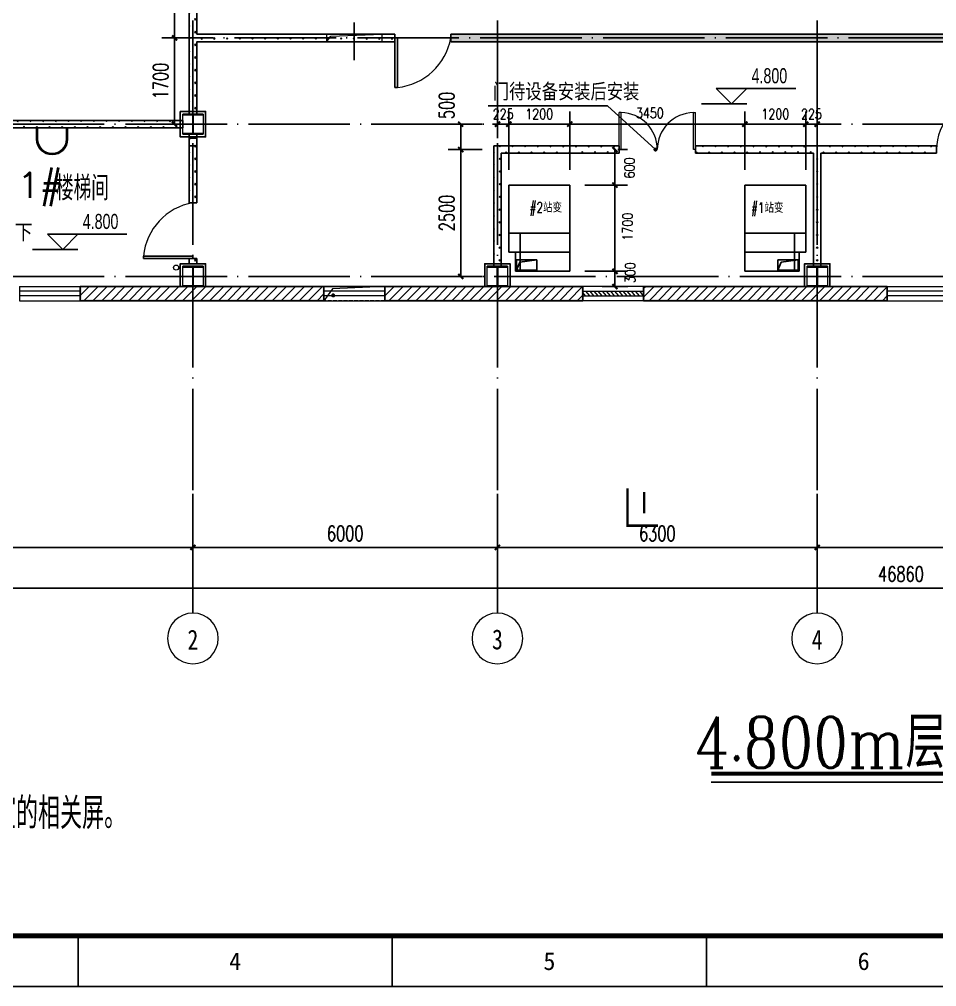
# Model space of a CAD drawing. Extents: x 3213259 to 3716512, y 332899 to 392399.
# Drawn here: x 3595999 to 3614073, y 350349 to 369414 of the extents above; entities that cross this region are included whole.
import ezdxf
from ezdxf.enums import TextEntityAlignment as Align

# ---------------------------------------------------------------- set-up
doc = ezdxf.new("R2010")
doc.units = 0
doc.header["$LTSCALE"] = 1000
doc.header["$MEASUREMENT"] = 0
for name, pattern in [('DASH', [0.35, 0.25, -0.1]), ('DASHED2', [9.525, 6.35, -3.175]), ('DOTE', [2.42, 2, -0.2, 0.02, -0.2])]:
    doc.linetypes.add(name, pattern=pattern)
for name, color, linetype in [('A-管线沟坑', 171, 'Continuous'), ('AXIS', 3, 'Continuous'), ('COLUMN', 2, 'Continuous'), ('DIM_ELEV', 3, 'Continuous'), ('DIM_LEAD', 3, 'Continuous'), ('DIM_SYMB', 3, 'Continuous'), ('DOTE', 1, 'DOTE'), ('JQFrame_DefaultLayer', 7, 'Continuous'), ('LAYER3', 3, 'DASHED2'), ('M_Dim', 3, 'Continuous'), ('PUB_HATCH', 8, 'Continuous'), ('PUB_TEXT', 7, 'Continuous'), ('PUB_WALL', 9, 'Continuous'), ('WALL', 7, 'Continuous'), ('WALL-MOVE', 6, 'Continuous'), ('暖通', 151, 'Continuous'), ('电气提资', 6, 'Continuous'), ('立面填充', 8, 'Continuous'), ('防火外包', 12, 'Continuous')]:
    doc.layers.add(name, color=color, linetype=linetype)
for name, color, linetype, lineweight in [('JZX_PUB_TEXT', 7, 'Continuous', 0), ('JZX_ViewLine', 30, 'Continuous', 0), ('NFX_WALL_HOLE', 36, 'Continuous', 0), ('S-GRID-IDEN', 7, 'Continuous', 18), ('window', 141, 'Continuous', 5), ('通风', 4, 'Continuous', 9), ('雨水管、溢水管', 4, 'Continuous', 9)]:
    doc.layers.add(name, color=color, linetype=linetype, lineweight=lineweight)
doc.styles.add('_TCH_DIM', font='sepd_tss.shx', dxfattribs={"bigfont": 'sepd_hzt.shx'})
doc.styles.add('_TCH_DIM_T3', font='SIMPLEX.shx', dxfattribs={"width": 0.705882, "bigfont": 'GBCBIG'})
doc.styles.add('HZ', font='complex8.shx', dxfattribs={"width": 0.8, "bigfont": 'hztxt.shx'})
doc.styles.add('JQFrame_markText', font='txt')
doc.styles.add('sepd_yb2', font='sepd_gbe.shx', dxfattribs={"width": 0.8, "bigfont": 'sepd_gbc.shx'})
doc.styles.get("Standard").update_dxf_attribs({"font": 'SIMPLEX.shx', "bigfont": 'gbcbig.shx'})
doc.dimstyles.new('_TCH_ARCH&&100', dxfattribs={"dimtxt": 297.5, "dimasz": 100, "dimexe": 250, "dimexo": 300, "dimgap": 126.25, "dimtad": 1, "dimdec": 0, "dimzin": 0, "dimdsep": 46, "dimtxsty": '_TCH_DIM_T3', "dimblk": 'ARCHTICK', "dimcen": 0.09, "dimclrt": 7, "dimazin": 2, "dimtfac": 1, "dimtdec": 0, "dimtix": 1, "dimtmove": 2, "dimatfit": 3, "dimfxl": 1, "dimtolj": 1, "dimtzin": 0, "dimarcsym": 0})
pattern_1 = [(45, (-401090.54, -371546.44), (-88.388383, 88.388383), [])]
pattern_2 = [(45, (-401048.06, -371600.37), (-125.000003, 125.000003), [40, -136.7767]), (135, (-400769.78, -371600.37), (-125.000003, -125.000003), [40, -136.7767])]

# ---------------------------------------------------------------- blocks, each defined once
blk = doc.blocks.new('_ArchTick')
at = {"color": 0, "linetype": 'ByBlock', "const_width": 0.4}
blk.add_lwpolyline([(-0.5, -0.5), (0.5, 0.5)], dxfattribs=at)
blk = doc.blocks.new('*D382')
at = {"layer": 'AXIS', "color": 0, "lineweight": -2}
for p, q in [((3607143, 364448), (3607984, 364448)), ((3607734, 364448), (3607734, 364148)), ((3607986, 364148), (3607484, 364148))]:
    blk.add_line(p, q, dxfattribs=at)
at = {"layer": 'Defpoints', "color": 0}
for p in [(3606843, 364448), (3607734, 364148), (3608286, 364148)]:
    blk.add_point(p, dxfattribs=at)
at = {"layer": 'AXIS', "color": 0, "lineweight": -2, "xscale": 100, "yscale": 100, "zscale": 100}
for p, rotation in [((3607734, 364448), 90), ((3607734, 364148), 270)]:
    blk.add_blockref('_ArchTick', p, dxfattribs=dict(at, rotation=rotation))
at = {"layer": 'AXIS', "color": 7, "insert": (3608035, 364419), "char_height": 200, "attachment_point": 5, "rotation": 90, "style": 'HZ'}
blk.add_mtext('\\A1;300', dxfattribs=at)
blk = doc.blocks.new('*D381')
at = {"layer": 'AXIS', "color": 0, "lineweight": -2}
for p, q in [((3607734, 366148), (3607734, 366848)), ((3607789, 366848), (3607984, 366848)), ((3607143, 366148), (3607984, 366148))]:
    blk.add_line(p, q, dxfattribs=at)
at = {"layer": 'Defpoints', "color": 0}
for p in [(3607489, 366848), (3607734, 366848), (3606843, 366148)]:
    blk.add_point(p, dxfattribs=at)
at = {"layer": 'AXIS', "color": 0, "lineweight": -2, "xscale": 100, "yscale": 100, "zscale": 100}
for p, rotation in [((3607734, 366848), 90), ((3607734, 366148), 270)]:
    blk.add_blockref('_ArchTick', p, dxfattribs=dict(at, rotation=rotation))
at = {"layer": 'AXIS', "color": 7, "insert": (3608020, 366485), "char_height": 200, "attachment_point": 5, "rotation": 90, "style": 'HZ'}
blk.add_mtext('\\A1;600', dxfattribs=at)
blk = doc.blocks.new('*D380')
at = {"layer": 'AXIS', "color": 0, "lineweight": -2}
for p, q in [((3607143, 366148), (3607984, 366148)), ((3607734, 366148), (3607734, 364448)), ((3607143, 364448), (3607984, 364448))]:
    blk.add_line(p, q, dxfattribs=at)
at = {"layer": 'Defpoints', "color": 0}
for p in [(3606843, 366148), (3606843, 364448), (3607734, 364448)]:
    blk.add_point(p, dxfattribs=at)
at = {"layer": 'AXIS', "color": 0, "lineweight": -2, "xscale": 100, "yscale": 100, "zscale": 100}
for p, rotation in [((3607734, 366148), 90), ((3607734, 364448), 270)]:
    blk.add_blockref('_ArchTick', p, dxfattribs=dict(at, rotation=rotation))
at = {"layer": 'AXIS', "color": 7, "insert": (3607982, 365329), "char_height": 200, "attachment_point": 5, "rotation": 90, "style": 'HZ'}
blk.add_mtext('\\A1;1700', dxfattribs=at)
blk = doc.blocks.new('*D379')
at = {"layer": 'AXIS', "color": 0, "lineweight": -2}
for p, q in [((3606844, 366448), (3606844, 367600)), ((3610294, 366448), (3610294, 367600)), ((3606844, 367350), (3610294, 367350))]:
    blk.add_line(p, q, dxfattribs=at)
at = {"layer": 'Defpoints', "color": 0}
for p in [(3610294, 367350), (3606844, 366148), (3610294, 366148)]:
    blk.add_point(p, dxfattribs=at)
at = {"layer": 'AXIS', "color": 0, "lineweight": -2, "xscale": 100, "yscale": 100, "zscale": 100, "rotation": 180}
blk.add_blockref('_ArchTick', (3606844, 367350), dxfattribs=at)
at = {"layer": 'AXIS', "color": 0, "lineweight": -2, "xscale": 100, "yscale": 100, "zscale": 100}
blk.add_blockref('_ArchTick', (3610294, 367350), dxfattribs=at)
at = {"layer": 'AXIS', "color": 7, "insert": (3608421, 367568), "char_height": 200, "attachment_point": 5, "style": 'HZ'}
blk.add_mtext('\\A1;3450', dxfattribs=at)
blk = doc.blocks.new('*D378')
at = {"layer": 'AXIS', "color": 0, "lineweight": -2}
for p, q in [((3605642, 367013), (3605642, 367598)), ((3606842, 367002), (3606842, 367598)), ((3605642, 367348), (3606842, 367348))]:
    blk.add_line(p, q, dxfattribs=at)
at = {"layer": 'Defpoints', "color": 0}
for p in [(3606842, 367348), (3605642, 366713), (3606842, 366702)]:
    blk.add_point(p, dxfattribs=at)
at = {"layer": 'AXIS', "color": 0, "lineweight": -2, "xscale": 100, "yscale": 100, "zscale": 100, "rotation": 180}
blk.add_blockref('_ArchTick', (3605642, 367348), dxfattribs=at)
at = {"layer": 'AXIS', "color": 0, "lineweight": -2, "xscale": 100, "yscale": 100, "zscale": 100}
blk.add_blockref('_ArchTick', (3606842, 367348), dxfattribs=at)
at = {"layer": 'AXIS', "color": 7, "insert": (3606242, 367548), "char_height": 200, "attachment_point": 5, "style": 'HZ'}
blk.add_mtext('\\A1;1200', dxfattribs=at)
blk = doc.blocks.new('*D377')
at = {"layer": 'AXIS', "color": 0, "lineweight": -2}
for p, q in [((3605419, 367074), (3605419, 367598)), ((3605644, 366448), (3605644, 367598)), ((3605419, 367348), (3605319, 367348)), ((3605644, 367348), (3605419, 367348)), ((3605644, 367348), (3605744, 367348))]:
    blk.add_line(p, q, dxfattribs=at)
at = {"layer": 'Defpoints', "color": 0}
for p in [(3605419, 367348), (3605419, 366774), (3605644, 366148)]:
    blk.add_point(p, dxfattribs=at)
at = {"layer": 'AXIS', "color": 0, "lineweight": -2, "xscale": 100, "yscale": 100, "zscale": 100}
blk.add_blockref('_ArchTick', (3605419, 367348), dxfattribs=at)
at = {"layer": 'AXIS', "color": 0, "lineweight": -2, "xscale": 100, "yscale": 100, "zscale": 100, "rotation": 180}
blk.add_blockref('_ArchTick', (3605644, 367348), dxfattribs=at)
at = {"layer": 'AXIS', "color": 7, "insert": (3605531, 367548), "char_height": 200, "attachment_point": 5, "style": 'HZ'}
blk.add_mtext('\\A1;225', dxfattribs=at)
blk = doc.blocks.new('A$C2A1B1863')
at = {"layer": 'LAYER3', "linetype": 'Continuous'}
for p, q in [((1200, 1700), (0, 1700)), ((0, 0), (0, 1700)), ((1200, 375), (1200, 1700)), ((1200, 749), (0, 749)), ((977, 749), (977, 375)), ((1200, 375), (0, 375)), ((977, 375), (977, 0)), ((1068, 375), (1068, 0)), ((1068, 30), (1068, 345)), ((977, 0), (0, 0)), ((977, 0), (1068, 0))]:
    blk.add_line(p, q, dxfattribs=at)
blk = doc.blocks.new('*D376')
at = {"layer": 'AXIS', "color": 0, "lineweight": -2}
for p, q in [((3610294, 367013), (3610294, 367598)), ((3611494, 367013), (3611494, 367598)), ((3611494, 367348), (3610294, 367348))]:
    blk.add_line(p, q, dxfattribs=at)
at = {"layer": 'Defpoints', "color": 0}
for p in [(3610294, 367348), (3610294, 366713), (3611494, 366713)]:
    blk.add_point(p, dxfattribs=at)
at = {"layer": 'AXIS', "color": 0, "lineweight": -2, "xscale": 100, "yscale": 100, "zscale": 100, "rotation": 180}
blk.add_blockref('_ArchTick', (3610294, 367348), dxfattribs=at)
at = {"layer": 'AXIS', "color": 0, "lineweight": -2, "xscale": 100, "yscale": 100, "zscale": 100}
blk.add_blockref('_ArchTick', (3611494, 367348), dxfattribs=at)
at = {"layer": 'AXIS', "color": 7, "insert": (3610894, 367548), "char_height": 200, "attachment_point": 5, "style": 'HZ'}
blk.add_mtext('\\A1;1200', dxfattribs=at)
blk = doc.blocks.new('*D375')
at = {"layer": 'AXIS', "color": 0, "lineweight": -2}
for p, q in [((3611494, 366448), (3611494, 367598)), ((3611719, 366448), (3611719, 367598)), ((3611494, 367348), (3611394, 367348)), ((3611494, 367348), (3611719, 367348)), ((3611719, 367348), (3611819, 367348))]:
    blk.add_line(p, q, dxfattribs=at)
at = {"layer": 'Defpoints', "color": 0}
for p in [(3611719, 367348), (3611494, 366148), (3611719, 366148)]:
    blk.add_point(p, dxfattribs=at)
at = {"layer": 'AXIS', "color": 0, "lineweight": -2, "xscale": 100, "yscale": 100, "zscale": 100}
blk.add_blockref('_ArchTick', (3611494, 367348), dxfattribs=at)
at = {"layer": 'AXIS', "color": 0, "lineweight": -2, "xscale": 100, "yscale": 100, "zscale": 100, "rotation": 180}
blk.add_blockref('_ArchTick', (3611719, 367348), dxfattribs=at)
at = {"layer": 'AXIS', "color": 7, "insert": (3611606, 367548), "char_height": 200, "attachment_point": 5, "style": 'HZ'}
blk.add_mtext('\\A1;225', dxfattribs=at)
blk = doc.blocks.new('轴网 - M_轴线标头 - 圆-208176--3_200m层平面图')
at = {"layer": 'S-GRID-IDEN'}
blk.add_circle((0, 0), 5, dxfattribs=at)
blk = doc.blocks.new('400X400初设工字钢柱')
at = {"layer": 'COLUMN'}
for p, q in [((1414526, 738369), (1414126, 738369)), ((1414126, 738369), (1414126, 738353)), ((1414126, 738353), (1414321, 738353)), ((1414321, 738353), (1414321, 737985)), ((1414331, 737985), (1414331, 738353)), ((1414331, 738353), (1414526, 738353)), ((1414526, 738353), (1414526, 738369)), ((1414321, 737985), (1414126, 737985)), ((1414126, 737985), (1414126, 737969)), ((1414126, 737969), (1414526, 737969)), ((1414526, 737985), (1414331, 737985)), ((1414526, 737969), (1414526, 737985))]:
    blk.add_line(p, q, dxfattribs=at)
at = {"layer": 'JZX_ViewLine'}
blk.add_lwpolyline([(1414126, 738369), (1414526, 738369), (1414526, 737969), (1414126, 737969)], close=True, dxfattribs=at)
blk = doc.blocks.new('*D112')
at = {"layer": 'AXIS', "color": 0, "lineweight": -2}
for p, q in [((1961965, 298399), (1961291, 298399)), ((1961541, 297899), (1961541, 298399)), ((1961965, 297899), (1961291, 297899))]:
    blk.add_line(p, q, dxfattribs=at)
at = {"layer": 'Defpoints', "color": 0}
for p in [(1961541, 298399), (1962265, 298399), (1962265, 297899)]:
    blk.add_point(p, dxfattribs=at)
at = {"layer": 'AXIS', "color": 0, "lineweight": -2, "xscale": 100, "yscale": 100, "zscale": 100}
for p, rotation in [((1961541, 298399), 90), ((1961541, 297899), 270)]:
    blk.add_blockref('_ArchTick', p, dxfattribs=dict(at, rotation=rotation))
at = {"layer": 'AXIS', "color": 7, "insert": (1961266, 298769), "char_height": 297.5, "attachment_point": 5, "rotation": 90, "style": '_TCH_DIM_T3'}
blk.add_mtext('\\A1;500', dxfattribs=at)
blk = doc.blocks.new('*D113')
at = {"layer": 'AXIS', "color": 0, "lineweight": -2}
for p, q in [((1961965, 297899), (1961291, 297899)), ((1961541, 295399), (1961541, 297899)), ((1961965, 295399), (1961291, 295399))]:
    blk.add_line(p, q, dxfattribs=at)
at = {"layer": 'Defpoints', "color": 0}
for p in [(1961541, 297899), (1962265, 297899), (1962265, 295399)]:
    blk.add_point(p, dxfattribs=at)
at = {"layer": 'AXIS', "color": 0, "lineweight": -2, "xscale": 100, "yscale": 100, "zscale": 100}
for p, rotation in [((1961541, 297899), 90), ((1961541, 295399), 270)]:
    blk.add_blockref('_ArchTick', p, dxfattribs=dict(at, rotation=rotation))
at = {"layer": 'AXIS', "color": 7, "insert": (1961266, 296649), "char_height": 297.5, "attachment_point": 5, "rotation": 90, "style": '_TCH_DIM_T3'}
blk.add_mtext('\\A1;2500', dxfattribs=at)
blk = doc.blocks.new('*D118')
at = {"layer": 'AXIS', "color": 0, "lineweight": -2}
for p, q in [((1956374, 300099), (1955652, 300099)), ((1955902, 298399), (1955902, 300099)), ((1956374, 298399), (1955652, 298399))]:
    blk.add_line(p, q, dxfattribs=at)
at = {"layer": 'Defpoints', "color": 0}
for p in [(1955902, 300099), (1956674, 300099), (1956674, 298399)]:
    blk.add_point(p, dxfattribs=at)
at = {"layer": 'AXIS', "color": 0, "lineweight": -2, "xscale": 100, "yscale": 100, "zscale": 100}
for p, rotation in [((1955902, 300099), 90), ((1955902, 298399), 270)]:
    blk.add_blockref('_ArchTick', p, dxfattribs=dict(at, rotation=rotation))
at = {"layer": 'AXIS', "color": 7, "insert": (1955627, 299249), "char_height": 297.5, "attachment_point": 5, "rotation": 90, "style": '_TCH_DIM_T3'}
blk.add_mtext('\\A1;1700', dxfattribs=at)
blk = doc.blocks.new('*D119')
at = {"layer": 'AXIS', "color": 0, "lineweight": -2}
for p, q in [((1956374, 307399), (1955652, 307399)), ((1955902, 300099), (1955902, 307399)), ((1956374, 300099), (1955652, 300099))]:
    blk.add_line(p, q, dxfattribs=at)
at = {"layer": 'Defpoints', "color": 0}
for p in [(1955902, 307399), (1956674, 307399), (1956674, 300099)]:
    blk.add_point(p, dxfattribs=at)
at = {"layer": 'AXIS', "color": 0, "lineweight": -2, "xscale": 100, "yscale": 100, "zscale": 100}
for p, rotation in [((1955902, 307399), 90), ((1955902, 300099), 270)]:
    blk.add_blockref('_ArchTick', p, dxfattribs=dict(at, rotation=rotation))
at = {"layer": 'AXIS', "color": 7, "insert": (1955627, 303749), "char_height": 297.5, "attachment_point": 5, "rotation": 90, "style": '_TCH_DIM_T3'}
blk.add_mtext('\\A1;7300', dxfattribs=at)
blk = doc.blocks.new('*D120')
at = {"layer": 'AXIS', "color": 0, "lineweight": -2}
for p, q in [((1946785, 289943), (1946785, 289007)), ((1993645, 289943), (1993645, 289007)), ((1946785, 289257), (1993645, 289257))]:
    blk.add_line(p, q, dxfattribs=at)
at = {"layer": 'Defpoints', "color": 0}
for p in [(1946785, 290243), (1993645, 290243), (1993645, 289257)]:
    blk.add_point(p, dxfattribs=at)
at = {"layer": 'AXIS', "color": 0, "lineweight": -2, "xscale": 100, "yscale": 100, "zscale": 100, "rotation": 180}
blk.add_blockref('_ArchTick', (1946785, 289257), dxfattribs=at)
at = {"layer": 'AXIS', "color": 0, "lineweight": -2, "xscale": 100, "yscale": 100, "zscale": 100}
blk.add_blockref('_ArchTick', (1993645, 289257), dxfattribs=at)
at = {"layer": 'AXIS', "color": 7, "insert": (1970215, 289532), "char_height": 297.5, "attachment_point": 5, "style": '_TCH_DIM_T3'}
blk.add_mtext('\\A1;46860', dxfattribs=at)
blk = doc.blocks.new('*D122')
at = {"layer": 'AXIS', "color": 0, "lineweight": -2}
for p, q in [((1947265, 291113), (1947265, 289807)), ((1956265, 291113), (1956265, 289807)), ((1947265, 290057), (1956265, 290057))]:
    blk.add_line(p, q, dxfattribs=at)
at = {"layer": 'Defpoints', "color": 0}
for p in [(1947265, 291413), (1956265, 291413), (1956265, 290057)]:
    blk.add_point(p, dxfattribs=at)
at = {"layer": 'AXIS', "color": 0, "lineweight": -2, "xscale": 100, "yscale": 100, "zscale": 100, "rotation": 180}
blk.add_blockref('_ArchTick', (1947265, 290057), dxfattribs=at)
at = {"layer": 'AXIS', "color": 0, "lineweight": -2, "xscale": 100, "yscale": 100, "zscale": 100}
blk.add_blockref('_ArchTick', (1956265, 290057), dxfattribs=at)
at = {"layer": 'AXIS', "color": 7, "insert": (1951765, 290332), "char_height": 297.5, "attachment_point": 5, "style": '_TCH_DIM_T3'}
blk.add_mtext('\\A1;9000', dxfattribs=at)
blk = doc.blocks.new('*D123')
at = {"layer": 'AXIS', "color": 0, "lineweight": -2}
for p, q in [((1956265, 291113), (1956265, 289807)), ((1962265, 291113), (1962265, 289807)), ((1956265, 290057), (1962265, 290057))]:
    blk.add_line(p, q, dxfattribs=at)
at = {"layer": 'Defpoints', "color": 0}
for p in [(1956265, 291413), (1962265, 291413), (1962265, 290057)]:
    blk.add_point(p, dxfattribs=at)
at = {"layer": 'AXIS', "color": 0, "lineweight": -2, "xscale": 100, "yscale": 100, "zscale": 100, "rotation": 180}
blk.add_blockref('_ArchTick', (1956265, 290057), dxfattribs=at)
at = {"layer": 'AXIS', "color": 0, "lineweight": -2, "xscale": 100, "yscale": 100, "zscale": 100}
blk.add_blockref('_ArchTick', (1962265, 290057), dxfattribs=at)
at = {"layer": 'AXIS', "color": 7, "insert": (1959265, 290332), "char_height": 297.5, "attachment_point": 5, "style": '_TCH_DIM_T3'}
blk.add_mtext('\\A1;6000', dxfattribs=at)
blk = doc.blocks.new('*D124')
at = {"layer": 'AXIS', "color": 0, "lineweight": -2}
for p, q in [((1962265, 291113), (1962265, 289807)), ((1968565, 291113), (1968565, 289807)), ((1962265, 290057), (1968565, 290057))]:
    blk.add_line(p, q, dxfattribs=at)
at = {"layer": 'Defpoints', "color": 0}
for p in [(1962265, 291413), (1968565, 291413), (1968565, 290057)]:
    blk.add_point(p, dxfattribs=at)
at = {"layer": 'AXIS', "color": 0, "lineweight": -2, "xscale": 100, "yscale": 100, "zscale": 100, "rotation": 180}
blk.add_blockref('_ArchTick', (1962265, 290057), dxfattribs=at)
at = {"layer": 'AXIS', "color": 0, "lineweight": -2, "xscale": 100, "yscale": 100, "zscale": 100}
blk.add_blockref('_ArchTick', (1968565, 290057), dxfattribs=at)
at = {"layer": 'AXIS', "color": 7, "insert": (1965415, 290332), "char_height": 297.5, "attachment_point": 5, "style": '_TCH_DIM_T3'}
blk.add_mtext('\\A1;6300', dxfattribs=at)
blk = doc.blocks.new('*D125')
at = {"layer": 'AXIS', "color": 0, "lineweight": -2}
for p, q in [((1968565, 291113), (1968565, 289807)), ((1974565, 291113), (1974565, 289807)), ((1968565, 290057), (1974565, 290057))]:
    blk.add_line(p, q, dxfattribs=at)
at = {"layer": 'Defpoints', "color": 0}
for p in [(1968565, 291413), (1974565, 291413), (1974565, 290057)]:
    blk.add_point(p, dxfattribs=at)
at = {"layer": 'AXIS', "color": 0, "lineweight": -2, "xscale": 100, "yscale": 100, "zscale": 100, "rotation": 180}
blk.add_blockref('_ArchTick', (1968565, 290057), dxfattribs=at)
at = {"layer": 'AXIS', "color": 0, "lineweight": -2, "xscale": 100, "yscale": 100, "zscale": 100}
blk.add_blockref('_ArchTick', (1974565, 290057), dxfattribs=at)
at = {"layer": 'AXIS', "color": 7, "insert": (1971565, 290332), "char_height": 297.5, "attachment_point": 5, "style": '_TCH_DIM_T3'}
blk.add_mtext('\\A1;6000', dxfattribs=at)
blk = doc.blocks.new('$TCHSYS$WIN2D')
for p, q in [((-0.5, 0.5), (0.5, 0.5)), ((-0.5, 0.5), (-0.5, -0.5)), ((0.5, 0.5), (0.5, -0.5)), ((0.5, 0.167), (-0.5, 0.167)), ((0.5, -0.167), (-0.5, -0.167)), ((-0.5, -0.5), (0.5, -0.5))]:
    blk.add_line(p, q)
blk = doc.blocks.new('$WINLIB2D$00000039')
at = {"color": 0}
for points in [[(-0.5, 0.5), (-0.5, -0.5)], [(0.5, 0.5), (-0.5, 0.5)], [(0.5, -0.5), (0.5, 0.5)], [(-0.5, 0.167), (0.5, 0.167)], [(-0.384, -0.167), (-0.448, 0.167)], [(-0.316, -0.167), (-0.38, 0.167)], [(-0.248, -0.167), (-0.312, 0.167)], [(-0.18, -0.167), (-0.244, 0.167)], [(-0.112, -0.167), (-0.176, 0.167)], [(-0.044, -0.167), (-0.108, 0.167)], [(0.024, -0.167), (-0.04, 0.167)], [(0.092, -0.167), (0.028, 0.167)], [(0.16, -0.167), (0.096, 0.167)], [(0.228, -0.167), (0.164, 0.167)], [(0.296, -0.167), (0.232, 0.167)], [(0.364, -0.167), (0.3, 0.167)], [(0.432, -0.167), (0.368, 0.167)], [(0.5, -0.167), (0.436, 0.167)], [(-0.452, -0.167), (-0.5, 0.084)], [(-0.5, -0.167), (0.5, -0.167)], [(0.5, -0.5), (-0.5, -0.5)]]:
    blk.add_lwpolyline(points, dxfattribs=at)
blk = doc.blocks.new('$DorLib2D$00000002')
for p, q in [((-0.5, 0), (-0.5, 0.4875)), ((-0.475, 0.4875), (-0.5, 0.4875)), ((-0.475, 0), (-0.475, 0.4875)), ((0.475, 0), (0.475, 0.4875)), ((0.475, 0.4875), (0.5, 0.4875)), ((0.5, 0), (0.5, 0.4875)), ((-0.5, 0), (-0.475, 0)), ((0.5, 0), (0.475, 0))]:
    blk.add_line(p, q)
at = {"lineweight": 13}
for centre, start, end in [((-0.4875, 0), 0, 88.53072), ((0.4875, 0), 91.46928, 180)]:
    blk.add_arc(centre, 0.4875, start, end, dxfattribs=at)
blk = doc.blocks.new('$DorLib2D$00000001')
for p, q in [((0.45, 0.975), (0.5, 0.975)), ((0.45, 0), (0.45, 0.975)), ((0.5, 0), (0.5, 0.975)), ((0.5, 0), (0.45, 0))]:
    blk.add_line(p, q)
at = {"lineweight": 13}
blk.add_arc((0.475, 0), 0.975, 91.4693, 180, dxfattribs=at)
blk = doc.blocks.new('JQStandardFrame-{4B258A19CBAA4C0C9C101374070B2523}')
at = {"layer": 'JQFrame_DefaultLayer', "color": 3}
blk.add_lwpolyline([(0, 0), (743, 0), (743, 420), (0, 420)], close=True, dxfattribs=at)
at = {"layer": 'JQFrame_DefaultLayer', "color": 3, "const_width": 1}
blk.add_lwpolyline([(25, 10), (733, 10), (733, 410), (25, 410)], close=True, dxfattribs=at)
at = {"layer": 'JQFrame_DefaultLayer', "color": 3}
for points in [[(185.75, 0), (185.75, 10)], [(247.67, 0), (247.67, 10)], [(309.58, 0), (309.58, 10)]]:
    blk.add_lwpolyline(points, dxfattribs=at)
at = {"layer": 'JQFrame_DefaultLayer', "color": 3, "char_height": 3.5, "attachment_point": 5, "style": 'JQFrame_markText'}
for s, insert in [('4', (216.71, 5)), ('5', (278.62, 5)), ('6', (340.54, 5))]:
    blk.add_mtext(s, dxfattribs=dict(at, insert=insert))
blk = doc.blocks.new('D3')
at = {"layer": 'PUB_HATCH'}
h = blk.add_hatch(dxfattribs=at)
h.set_pattern_fill('石膏板', color=256, scale=50, style=0)
h.set_pattern_definition(pattern_2)
h.paths.add_polyline_path([(1956289.4, 300099.4), (1956326.3, 300160.9), (1956338.8, 300173.4), (1956338.8, 307199.4), (1956190.8, 307199.4), (1956190.8, 300099.4)])
h = blk.add_hatch(dxfattribs=at)
h.set_pattern_fill('石膏板', color=256, scale=50, style=0)
h.set_pattern_definition(pattern_2)
h.paths.add_polyline_path([(1956190.8, 298599.4), (1956338.8, 298599.4), (1956338.8, 300025.4), (1956326.3, 300037.9), (1956289.4, 300099.4), (1956190.8, 300099.4)])
h = blk.add_hatch(dxfattribs=at)
h.set_pattern_fill('石膏板', color=256, scale=50, style=0)
h.set_pattern_definition(pattern_2)
h.paths.add_polyline_path([(1956326.3, 300037.9), (1956338.8, 300025.4), (1960244.8, 300025.4), (1960244.8, 300173.4), (1956338.8, 300173.4), (1956326.3, 300160.9), (1956289.4, 300099.4)])
h = blk.add_hatch(dxfattribs=at)
h.set_pattern_fill('石膏板', color=256, scale=50, style=0)
h.set_pattern_definition(pattern_2)
h.paths.add_polyline_path([(1983544.8, 300173.4), (1961344.8, 300173.4), (1961344.8, 300025.4), (1983544.8, 300025.4)])
h = blk.add_hatch(dxfattribs=at)
h.set_pattern_fill('石膏板', color=256, scale=50, style=0)
h.set_pattern_definition(pattern_2)
h.paths.add_polyline_path([(1947464.8, 298473.4), (1947464.8, 298325.4), (1956064.8, 298325.4), (1956064.8, 298473.4)])
h = blk.add_hatch(dxfattribs=at)
h.set_pattern_fill('石膏板', color=256, scale=50, style=0)
h.set_pattern_definition(pattern_2)
h.paths.add_polyline_path([(1956190.8, 298199.4), (1956190.8, 296849.4), (1956338.8, 296849.4), (1956338.8, 298199.4)])
h = blk.add_hatch(dxfattribs=at)
h.set_pattern_fill('石膏板', color=256, scale=50, style=0)
h.set_pattern_definition(pattern_2)
h.paths.add_polyline_path([(1962190.8, 295599.4), (1962338.8, 295599.4), (1962338.8, 297825.4), (1962190.8, 297973.4)])
h = blk.add_hatch(dxfattribs=at)
h.set_pattern_fill('石膏板', color=256, scale=50, style=0)
h.set_pattern_definition(pattern_2)
h.paths.add_polyline_path([(1962190.8, 297973.4), (1962338.8, 297825.4), (1964664.8, 297825.4), (1964664.8, 297973.4)])
h = blk.add_hatch(dxfattribs=at)
h.set_pattern_fill('石膏板', color=256, scale=50, style=0)
h.set_pattern_definition(pattern_2)
h.paths.add_polyline_path([(1968564.8, 297874.7), (1968564.8, 297973.4), (1966164.8, 297973.4), (1966164.8, 297825.4), (1968490.8, 297825.4), (1968503.3, 297837.9)])
h = blk.add_hatch(dxfattribs=at)
h.set_pattern_fill('石膏板', color=256, scale=50, style=0)
h.set_pattern_definition(pattern_2)
h.paths.add_polyline_path([(1968564.8, 297874.7), (1968503.3, 297837.9), (1968490.8, 297825.4), (1968490.8, 295599.4), (1968638.8, 295599.4), (1968638.8, 297825.4), (1968626.3, 297837.9)])
h = blk.add_hatch(dxfattribs=at)
h.set_pattern_fill('石膏板', color=256, scale=50, style=0)
h.set_pattern_definition(pattern_2)
h.paths.add_polyline_path([(1968626.3, 297837.9), (1968638.8, 297825.4), (1970914.8, 297825.4), (1970914.8, 297973.4), (1968564.8, 297973.4), (1968564.8, 297874.7)])
h = blk.add_hatch(dxfattribs=at)
h.set_pattern_fill('石膏板', color=256, scale=50, style=0)
h.set_pattern_definition(pattern_2)
h.paths.add_polyline_path([(1956338.8, 295649.4), (1956338.8, 295749.4), (1956190.8, 295749.4), (1956190.8, 295649.4)])
h = blk.add_hatch(dxfattribs=at)
h.set_pattern_fill('普通砖', color=256, scale=50, style=0)
h.set_pattern_definition(pattern_1)
h.paths.add_polyline_path([(1958844.8, 295199.4), (1954044.8, 295199.4), (1954044.8, 294919.4), (1958844.8, 294919.4)])
h = blk.add_hatch(dxfattribs=at)
h.set_pattern_fill('普通砖', color=256, scale=50, style=0)
h.set_pattern_definition(pattern_1)
h.paths.add_polyline_path([(1963944.8, 295199.4), (1960044.8, 295199.4), (1960044.8, 294919.4), (1963944.8, 294919.4)])
h = blk.add_hatch(dxfattribs=at)
h.set_pattern_fill('普通砖', color=256, scale=50, style=0)
h.set_pattern_definition(pattern_1)
h.paths.add_polyline_path([(1969944.8, 295199.4), (1965144.8, 295199.4), (1965144.8, 294919.4), (1969944.8, 294919.4)])
at = {"layer": 'PUB_WALL'}
for points in [[(1956190.8, 300099.4), (1956190.8, 307199.4), (1956203.3, 307199.4), (1956203.3, 300099.4)], [(1956338.8, 300173.4), (1956338.8, 307199.4), (1956326.3, 307199.4), (1956326.3, 300160.9)], [(1956190.8, 298599.4), (1956190.8, 300099.4), (1956203.3, 300099.4), (1956203.3, 298599.4)], [(1960244.8, 300173.4), (1956338.8, 300173.4), (1956326.3, 300160.9), (1960232.3, 300160.9)], [(1960244.8, 300025.4), (1960244.8, 300173.4), (1960232.3, 300160.9), (1960232.3, 300037.9)], [(1983544.8, 300160.9), (1983544.8, 300173.4), (1961344.8, 300173.4), (1961344.8, 300160.9)], [(1961344.8, 300173.4), (1961344.8, 300025.4), (1961357.3, 300037.9), (1961357.3, 300160.9)], [(1956338.8, 298599.4), (1956338.8, 300025.4), (1956326.3, 300037.9), (1956326.3, 298599.4)], [(1956338.8, 300025.4), (1960244.8, 300025.4), (1960232.3, 300037.9), (1956326.3, 300037.9)], [(1983544.8, 300025.4), (1983544.8, 300037.9), (1961344.8, 300037.9), (1961344.8, 300025.4)], [(1956190.8, 298599.4), (1956338.8, 298599.4), (1956338.8, 298611.9), (1956190.8, 298611.9)], [(1947464.8, 298473.4), (1956064.8, 298473.4), (1956064.8, 298460.9), (1947464.8, 298460.9)], [(1956064.8, 298473.4), (1956064.8, 298325.4), (1956052.3, 298325.4), (1956052.3, 298473.4)], [(1947464.8, 298325.4), (1956064.8, 298325.4), (1956064.8, 298337.9), (1947464.8, 298337.9)], [(1956190.8, 296849.4), (1956203.3, 296849.4), (1956203.3, 298186.9), (1956190.8, 298199.4)], [(1956338.8, 298199.4), (1956190.8, 298199.4), (1956203.3, 298186.9), (1956326.3, 298186.9)], [(1956326.3, 296849.4), (1956338.8, 296849.4), (1956338.8, 298199.4), (1956326.3, 298186.9)], [(1962190.8, 295599.4), (1962190.8, 297973.4), (1962203.3, 297960.9), (1962203.3, 295599.4)], [(1964664.8, 297973.4), (1962190.8, 297973.4), (1962203.3, 297960.9), (1964652.3, 297960.9)], [(1962338.8, 295599.4), (1962338.8, 297825.4), (1962326.3, 297837.9), (1962326.3, 295599.4)], [(1962338.8, 297825.4), (1964664.8, 297825.4), (1964652.3, 297837.9), (1962326.3, 297837.9)], [(1964664.8, 297825.4), (1964664.8, 297973.4), (1964652.3, 297960.9), (1964652.3, 297837.9)], [(1968564.8, 297973.4), (1966164.8, 297973.4), (1966177.3, 297960.9), (1968564.8, 297960.9)], [(1966164.8, 297973.4), (1966164.8, 297825.4), (1966177.3, 297837.9), (1966177.3, 297960.9)], [(1966164.8, 297825.4), (1968490.8, 297825.4), (1968503.3, 297837.9), (1966177.3, 297837.9)], [(1968490.8, 297825.4), (1968490.8, 295599.4), (1968503.3, 295599.4), (1968503.3, 297837.9)], [(1970914.8, 297973.4), (1968564.8, 297973.4), (1968564.8, 297960.9), (1970902.3, 297960.9)], [(1968638.8, 297825.4), (1970914.8, 297825.4), (1970902.3, 297837.9), (1968626.3, 297837.9)], [(1968638.8, 297825.4), (1968638.8, 295599.4), (1968626.3, 295599.4), (1968626.3, 297837.9)], [(1970914.8, 297825.4), (1970914.8, 297973.4), (1970902.3, 297960.9), (1970902.3, 297837.9)], [(1956190.8, 296849.4), (1956338.8, 296849.4), (1956326.3, 296861.9), (1956203.3, 296861.9)], [(1956338.8, 295749.4), (1956190.8, 295749.4), (1956203.3, 295736.9), (1956326.3, 295736.9)], [(1956190.8, 295749.4), (1956190.8, 295649.4), (1956203.3, 295661.9), (1956203.3, 295736.9)], [(1956338.8, 295649.4), (1956338.8, 295749.4), (1956326.3, 295736.9), (1956326.3, 295661.9)], [(1956190.8, 295649.4), (1956338.8, 295649.4), (1956326.3, 295661.9), (1956203.3, 295661.9)], [(1962190.8, 295599.4), (1962338.8, 295599.4), (1962338.8, 295611.9), (1962190.8, 295611.9)], [(1968638.8, 295599.4), (1968490.8, 295599.4), (1968490.8, 295611.9), (1968638.8, 295611.9)], [(1958844.8, 295199.4), (1954044.8, 295199.4), (1954069.8, 295174.4), (1958819.8, 295174.4)], [(1954044.8, 295199.4), (1954044.8, 294919.4), (1954069.8, 294944.4), (1954069.8, 295174.4)], [(1958844.8, 294919.4), (1958844.8, 295199.4), (1958819.8, 295174.4), (1958819.8, 294944.4)], [(1963944.8, 295199.4), (1960044.8, 295199.4), (1960069.8, 295174.4), (1963919.8, 295174.4)], [(1960044.8, 295199.4), (1960044.8, 294919.4), (1960069.8, 294944.4), (1960069.8, 295174.4)], [(1963944.8, 294919.4), (1963944.8, 295199.4), (1963919.8, 295174.4), (1963919.8, 294944.4)], [(1969944.8, 295199.4), (1965144.8, 295199.4), (1965169.8, 295174.4), (1969919.8, 295174.4)], [(1965144.8, 295199.4), (1965144.8, 294919.4), (1965169.8, 294944.4), (1965169.8, 295174.4)], [(1969944.8, 294919.4), (1969944.8, 295199.4), (1969919.8, 295174.4), (1969919.8, 294944.4)], [(1954044.8, 294919.4), (1958844.8, 294919.4), (1958819.8, 294944.4), (1954069.8, 294944.4)], [(1960044.8, 294919.4), (1963944.8, 294919.4), (1963919.8, 294944.4), (1960069.8, 294944.4)], [(1965144.8, 294919.4), (1969944.8, 294919.4), (1969919.8, 294944.4), (1965169.8, 294944.4)]]:
    blk.add_hatch(color=2, dxfattribs=at).paths.add_polyline_path(points)
for p, q in [((1960244.8, 300099.4), (1960294.8, 300099.4)), ((1960244.8, 300099.4), (1960244.8, 299124.4)), ((1960294.8, 300099.4), (1960294.8, 299124.4)), ((1960294.8, 299124.4), (1960244.8, 299124.4)), ((1955289.8, 295799.4), (1955289.8, 295749.4)), ((1956264.8, 295799.4), (1955289.8, 295799.4)), ((1956264.8, 295749.4), (1955289.8, 295749.4)), ((1956264.8, 295749.4), (1956264.8, 295799.4))]:
    blk.add_line(p, q)
at = {"color": 0, "linetype": 'DASH'}
blk.add_line((1958844.8, 295199.4), (1958844.8, 294919.4), dxfattribs=at)
at = {"color": 0, "linetype": 'DASH', "ltscale": 0.3}
for p, q in [((1960044.8, 295199.4), (1958844.8, 295199.4)), ((1960044.8, 294919.4), (1958844.8, 294919.4))]:
    blk.add_line(p, q, dxfattribs=at)
at = {"lineweight": 13}
for centre, start, end in [((1960183, 300298.1), 275.44328, 350.29573), ((1956463.4, 295687.6), 99.70427, 174.55672)]:
    blk.add_arc(centre, 1178.7, start, end, dxfattribs=at)
at = {"layer": 'A-管线沟坑'}
blk.add_lwpolyline([(1956190.8, 298124.4), (1956338.8, 298124.4), (1956338.8, 297974.4), (1956190.8, 297974.4)], close=True, dxfattribs=at)
at = {"layer": 'AXIS', "color": 3}
for points in [[(1953184.7, 298325.4), (1953184.7, 298104.2, 1), (1953794.8, 298104.2), (1953794.8, 298325.4)], [(1953204.7, 298325.4), (1953204.7, 298104.2, 1), (1953774.8, 298104.2), (1953774.8, 298325.4)]]:
    blk.add_lwpolyline(points, format="xyb", dxfattribs=at)
at = {"layer": 'DIM_ELEV'}
for p, q in [((1966876.9, 298800.1), (1966576.9, 299100.1)), ((1966576.9, 299100.1), (1968141.9, 299100.1)), ((1966876.9, 298800.1), (1967176.9, 299100.1)), ((1966284.9, 298800.1), (1967176.9, 298800.1)), ((1953698.7, 295928.6), (1953398.7, 296228.6)), ((1953398.7, 296228.6), (1954963.7, 296228.6)), ((1953698.7, 295928.6), (1953998.7, 296228.6)), ((1953106.8, 295928.6), (1953998.7, 295928.6))]:
    blk.add_line(p, q, dxfattribs=at)
at = {"layer": 'DIM_LEAD'}
for p, q in [((1964430.5, 298760.8), (1962078.9, 298760.8)), ((1965377.8, 297899.4), (1964430.5, 298760.8))]:
    blk.add_line(p, q, dxfattribs=at)
at = {"layer": 'DIM_LEAD', "const_width": 40}
blk.add_lwpolyline([(1965392.6, 297885.9, 1), (1965363, 297912.9, 1)], format="xyb", close=True, dxfattribs=at)
at = {"layer": 'DOTE'}
for p, q in [((1956264.8, 288764.1), (1956264.8, 320107.2)), ((1962264.8, 288764.1), (1962264.8, 320107.2)), ((1968564.8, 288764.1), (1968564.8, 320107.2)), ((1992964.8, 300099.4), (1956190.8, 300099.4)), ((1942838.2, 298399.4), (1998828.7, 298399.4)), ((1942838.2, 295399.4), (1998828.7, 295399.4))]:
    blk.add_line(p, q, dxfattribs=at)
at = {"layer": 'M_Dim', "color": 3}
blk.add_line((1966476.3, 285429.5), (1973391.2, 285429.5), dxfattribs=at)
blk.add_lwpolyline([(1966476.3, 285596.2, 80, 80, 0), (1973391.2, 285596.2, 80, 80, 0)], format="xyseb", dxfattribs=at)
at = {"layer": 'NFX_WALL_HOLE'}
blk.add_lwpolyline([(1958844.8, 295199.4), (1958844.8, 294919.4), (1960044.8, 294919.4), (1960044.8, 295199.4)], close=True, dxfattribs=at)
blk.add_lwpolyline([(1960044.8, 295199.4), (1959011.7, 295154.9), (1958844.8, 294919.4)], dxfattribs=at)
at = {"layer": 'WALL', "color": 2}
for p, q in [((1958844.8, 295199.4), (1954044.8, 295199.4)), ((1954044.8, 295199.4), (1954044.8, 294919.4)), ((1958844.8, 294919.4), (1958844.8, 295199.4)), ((1963944.8, 295199.4), (1960044.8, 295199.4)), ((1960044.8, 295199.4), (1960044.8, 294919.4)), ((1963944.8, 294919.4), (1963944.8, 295199.4)), ((1969944.8, 295199.4), (1965144.8, 295199.4)), ((1965144.8, 295199.4), (1965144.8, 294919.4)), ((1969944.8, 294919.4), (1969944.8, 295199.4)), ((1954044.8, 294919.4), (1958844.8, 294919.4)), ((1960044.8, 294919.4), (1963944.8, 294919.4)), ((1965144.8, 294919.4), (1969944.8, 294919.4))]:
    blk.add_line(p, q, dxfattribs=at)
at = {"layer": 'WALL-MOVE', "color": 2}
for p, q in [((1956190.8, 300099.4), (1956190.8, 307199.4)), ((1956338.8, 300173.4), (1956338.8, 307199.4)), ((1956190.8, 298599.4), (1956190.8, 300099.4)), ((1960244.8, 300173.4), (1956338.8, 300173.4)), ((1960244.8, 300025.4), (1960244.8, 300173.4)), ((1983544.8, 300173.4), (1961344.8, 300173.4)), ((1961344.8, 300173.4), (1961344.8, 300025.4)), ((1956338.8, 298599.4), (1956338.8, 300025.4)), ((1956338.8, 300025.4), (1960244.8, 300025.4)), ((1961344.8, 300025.4), (1983544.8, 300025.4)), ((1956190.8, 298599.4), (1956338.8, 298599.4)), ((1947464.8, 298473.4), (1956064.8, 298473.4)), ((1956064.8, 298473.4), (1956064.8, 298325.4)), ((1947464.8, 298325.4), (1956064.8, 298325.4)), ((1956190.8, 298199.4), (1956190.8, 296849.4)), ((1956338.8, 298199.4), (1956190.8, 298199.4)), ((1956338.8, 296849.4), (1956338.8, 298199.4)), ((1962190.8, 295599.4), (1962190.8, 297973.4)), ((1964664.8, 297973.4), (1962190.8, 297973.4)), ((1962338.8, 295599.4), (1962338.8, 297825.4)), ((1962338.8, 297825.4), (1964664.8, 297825.4)), ((1964664.8, 297825.4), (1964664.8, 297973.4)), ((1968564.8, 297973.4), (1966164.8, 297973.4)), ((1966164.8, 297973.4), (1966164.8, 297825.4)), ((1966164.8, 297825.4), (1968490.8, 297825.4)), ((1968490.8, 297825.4), (1968490.8, 295599.4)), ((1970914.8, 297973.4), (1968564.8, 297973.4)), ((1968638.8, 297825.4), (1970914.8, 297825.4)), ((1968638.8, 297825.4), (1968638.8, 295599.4)), ((1970914.8, 297825.4), (1970914.8, 297973.4)), ((1956190.8, 296849.4), (1956338.8, 296849.4)), ((1956338.8, 295749.4), (1956190.8, 295749.4)), ((1956190.8, 295749.4), (1956190.8, 295649.4)), ((1956338.8, 295649.4), (1956338.8, 295749.4)), ((1956190.8, 295649.4), (1956338.8, 295649.4)), ((1962190.8, 295599.4), (1962338.8, 295599.4)), ((1968638.8, 295599.4), (1968490.8, 295599.4))]:
    blk.add_line(p, q, dxfattribs=at)
at = {"layer": '暖通', "color": 6, "const_width": 40}
blk.add_lwpolyline([(1959035.4, 295043, 1), (1959020.8, 295005.7, 1)], format="xyb", close=True, dxfattribs=at)
at = {"layer": '立面填充', "color": 2}
for p, q in [((1959444.8, 300405.3), (1959444.8, 299658.8)), ((1959444.8, 299783.2), (1959444.8, 300300.7))]:
    blk.add_line(p, q, dxfattribs=at)
at = {"layer": '通风'}
for p, q in [((1958894.8, 300025.4), (1958979.8, 300135.8)), ((1958979.8, 300135.8), (1959994.8, 300173.4))]:
    blk.add_line(p, q, dxfattribs=at)
blk.add_lwpolyline([(1958894.8, 300025.4), (1959994.6, 300025.4), (1959994.8, 300173.4), (1958894.8, 300173.4)], close=True, dxfattribs=at)
at = {"layer": '防火外包'}
blk.add_lwpolyline([(1956014.8, 298649.4), (1956514.8, 298649.4), (1956514.8, 298149.4), (1956014.8, 298149.4)], close=True, dxfattribs=at)
for points in [[(1956014.8, 295199.4), (1956014.8, 295649.4), (1956514.8, 295649.4), (1956514.8, 295199.4)], [(1962014.8, 295199.4), (1962014.8, 295649.4), (1962514.8, 295649.4), (1962514.8, 295199.4)], [(1968314.8, 295199.4), (1968314.8, 295649.4), (1968814.8, 295649.4), (1968814.8, 295199.4)]]:
    blk.add_lwpolyline(points, dxfattribs=at)
at = {"layer": '雨水管、溢水管'}
blk.add_circle((1955933.4, 295573.1), 50, dxfattribs=at)
at = {"layer": 'COLUMN'}
for p in [(541938.9, -439769.8), (541938.9, -442769.8), (547938.9, -442769.8), (554238.9, -442769.8)]:
    blk.add_blockref('400X400初设工字钢柱', p, dxfattribs=at)
at = {"layer": 'S-GRID-IDEN', "xscale": -99.99999999999993, "yscale": 99.99999999999993, "zscale": 99.99999999999993, "rotation": 180}
for p in [(1956264.8, 288264.1), (1962264.8, 288264.1), (1968564.8, 288264.1)]:
    blk.add_blockref('轴网 - M_轴线标头 - 圆-208176--3_200m层平面图', p, dxfattribs=at)
at = {"layer": 'window', "color": 0}
for name, p, xscale, yscale, zscale, rotation in [('$DorLib2D$00000001', (1971414.8, 297899.4), 1000, 1000, 1000, 359.9999999998399), ('$TCHSYS$WIN2D', (1953444.8, 295059.4), -1200, -280, -1200, 180), ('$TCHSYS$WIN2D', (1959444.8, 295059.4), -1200, -280, -1200, 180), ('$WINLIB2D$00000039', (1964544.8, 295059.4), -1200, -280, -1200, 180), ('$TCHSYS$WIN2D', (1970544.8, 295059.4), -1200, -280, -1200, 180)]:
    blk.add_blockref(name, p, dxfattribs=dict(at, xscale=xscale, yscale=yscale, zscale=zscale, rotation=rotation))
at = {"layer": 'window', "color": 0, "xscale": 1500, "yscale": 1500, "zscale": 1500}
blk.add_blockref('$DorLib2D$00000002', (1965414.8, 297899.4), dxfattribs=at)
at = {"color": 3, "style": 'HZ', "width": 0.8}
blk.add_text('4.800m层平面图', height=1000, dxfattribs=at).set_placement((1969830.5, 286235.3), align=Align.MIDDLE)
at = {"layer": 'JZX_PUB_TEXT', "style": 'sepd_yb2', "width": 1.1}
blk.add_text('下', height=337.6, dxfattribs=at).set_placement((1952752.3, 296092.8))
at = {"layer": 'PUB_TEXT', "style": '_TCH_DIM', "width": 0.705882}
for p in [(1967271.9, 299205.1), (1954093.7, 296333.6)]:
    blk.add_text('4.800', height=297.5, dxfattribs=at).set_placement(p)
at = {"layer": 'PUB_TEXT', "style": '_TCH_DIM'}
blk.add_text('门待设备安装后安装', height=337.59, dxfattribs=at).set_placement((1962173.4, 298865.8))
at = {"layer": 'PUB_TEXT'}
for s, height, p in [('1#', 500, (1952813.4, 296950)), ('楼梯间', 482.27, (1953566.1, 296896.1))]:
    blk.add_text(s, height=height, dxfattribs=at).set_placement(p)
at = {"layer": 'S-GRID-IDEN', "lineweight": 15, "char_height": 393.182, "width": 347.943, "attachment_point": 8, "line_spacing_factor": 0.887216, "style": 'sepd_yb2'}
for s, insert in [('\\f黑体|b0|i0|c134|p49|;2', (1956264.6, 288042.1)), ('\\f黑体|b0|i0|c134|p49|;3', (1962264.6, 288042.1)), ('\\f黑体|b0|i0|c134|p49|;4', (1968564.6, 288042.1))]:
    blk.add_mtext(s, dxfattribs=dict(at, insert=insert))
at = {"layer": 'AXIS', "color": 3}
for p1, p2, distance, picture, middle in [((1956673.9, 300099.4), (1956673.9, 307399.4), 772.2, '*D119', (1955626.6, 303749.4)), ((1956673.9, 298399.4), (1956673.9, 300099.4), 772.2, '*D118', (1955626.6, 299249.4)), ((1962264.8, 295399.4), (1962264.8, 297899.4), 724.1, '*D113', (1961265.6, 296649.4)), ((1947264.8, 291412.6), (1956264.8, 291412.6), -1355.5, '*D122', (1951764.8, 290332.1)), ((1956264.8, 291412.6), (1962264.8, 291412.6), -1355.5, '*D123', (1959264.8, 290332.1)), ((1962264.8, 291412.6), (1968564.8, 291412.6), -1355.5, '*D124', (1965414.8, 290332.1)), ((1968564.8, 291412.6), (1974564.8, 291412.6), -1355.5, '*D125', (1971564.8, 290332.1)), ((1946784.8, 290243.4), (1993644.8, 290243.4), -986.3, '*D120', (1970214.8, 289532.1))]:
    dim = blk.add_aligned_dim(p1=p1, p2=p2, distance=distance, dimstyle='_TCH_ARCH&&100', dxfattribs=at)
    dim.commit()
    dim.dimension.update_dxf_attribs({"geometry": picture, "text_midpoint": middle})
dim = blk.add_linear_dim(base=(1961540.6, 298399.4), p1=(1962264.8, 297899.4), p2=(1962264.8, 298399.4), angle=90, dimstyle='_TCH_ARCH&&100', dxfattribs=at)
dim.commit()
dim.dimension.update_dxf_attribs({"geometry": '*D112', "text_midpoint": (1961265.6, 298769.4), "dimtype": 129})

msp = doc.modelspace()

# ---------------------------------------------------------------- linework, layer by layer
at = {"layer": 'DIM_SYMB', "const_width": 50}
msp.add_lwpolyline([(3608582.188, 359435.642), (3607982.188, 359435.642), (3607982.188, 360173.922)], dxfattribs=at)
at = {"layer": '电气提资', "color": 4}
for p, q in [((3605793.927, 364473.409), (3605857.427, 364626.909)), ((3605857.427, 364626.909), (3606193.927, 364673.409)), ((3610943.927, 364473.409), (3611007.427, 364626.909)), ((3611007.427, 364626.909), (3611343.927, 364673.409))]:
    msp.add_line(p, q, dxfattribs=at)
for points in [[(3606193.927, 364473.409), (3605793.927, 364473.409), (3605793.927, 364673.409), (3606193.927, 364673.409)], [(3611343.927, 364473.409), (3610943.927, 364473.409), (3610943.927, 364673.409), (3611343.927, 364673.409)]]:
    msp.add_lwpolyline(points, close=True, dxfattribs=at)

# ---------------------------------------------------------------- block references
at = {"xscale": 100, "yscale": 100, "zscale": 100}
msp.add_blockref('JQStandardFrame-{4B258A19CBAA4C0C9C101374070B2523}', (3578580.684, 350349.078), dxfattribs=at)
msp.add_blockref('D3', (1643154.162, 68949.012))
at = {"layer": '立面填充', "color": 2, "xscale": -1}
msp.add_blockref('A$C2A1B1863', (3606843.927, 364448.436), dxfattribs=at)
at = {"layer": '立面填充', "color": 2, "rotation": 360}
msp.add_blockref('A$C2A1B1863', (3610293.6, 364448.436), dxfattribs=at)

# ---------------------------------------------------------------- texts
at = {"style": 'HZ'}
for s, height, width, p in [('#2站变', 200, 0.75, (3606052.345, 365607.826)), ('#1站变', 200, 0.75, (3610416.255, 365601.712)), ('注：1. 本期仅建设2台站变和二次设备室的相关屏。', 620, 0.7, (3587798.867, 353455.856))]:
    msp.add_text(s, height=height, dxfattribs=dict(at, width=width)).set_placement(p)
at = {"layer": 'PUB_TEXT', "style": 'sepd_yb2', "width": 0.8}
msp.add_text('I', height=425, dxfattribs=at).set_placement((3608245.2, 359675.493))

# ---------------------------------------------------------------- dimensions: what is measured, and where the dimension line sits
at = {"layer": 'AXIS'}
for base, p1, p2, picture, middle in [((3605418.927, 367348.436), (3605643.927, 366148.02), (3605418.927, 366774.409), '*D377', (3605531.427, 367548.436)), ((3606841.984, 367348.436), (3605641.984, 366712.647), (3606841.984, 366702.119), '*D378', (3606241.984, 367548.436))]:
    dim = msp.add_linear_dim(base=base, p1=p1, p2=p2, angle=180, dimstyle='_TCH_ARCH&&100', override={"dimtxt": 200, "dimgap": 100, "dimtxsty": 'HZ', "dimblk": 'ArchTick'}, dxfattribs=at)
    dim.commit()
    dim.dimension.update_dxf_attribs({"geometry": picture, "text_midpoint": middle})
for base, p1, p2, angle, picture, middle in [((3610293.6, 367350.378), (3606843.927, 366148.02), (3610293.6, 366148.02), 180, '*D379', (3608421.353, 367567.789)), ((3607733.711, 364448.436), (3606842.927, 366148.02), (3606842.927, 364448.436), 90, '*D380', (3607982.103, 365328.956)), ((3607733.711, 364148.409), (3606842.927, 364448.436), (3608285.548, 364148.409), 270, '*D382', (3608034.603, 364418.828))]:
    dim = msp.add_linear_dim(base=base, p1=p1, p2=p2, angle=angle, dimstyle='_TCH_ARCH&&100', override={"dimtxt": 200, "dimgap": 100, "dimtxsty": 'HZ', "dimblk": 'ArchTick'}, dxfattribs=at)
    dim.commit()
    dim.dimension.update_dxf_attribs({"geometry": picture, "text_midpoint": middle, "dimtype": 128})
for base, p1, p2, picture, middle in [((3610293.6, 367348.436), (3611493.6, 366712.647), (3610293.6, 366712.647), '*D376', (3610893.6, 367548.436)), ((3611718.927, 367348.436), (3611493.6, 366148.02), (3611718.927, 366148.02), '*D375', (3611606.263, 367548.436))]:
    dim = msp.add_linear_dim(base=base, p1=p1, p2=p2, dimstyle='_TCH_ARCH&&100', override={"dimtxt": 200, "dimgap": 100, "dimtxsty": 'HZ', "dimblk": 'ArchTick'}, dxfattribs=at)
    dim.commit()
    dim.dimension.update_dxf_attribs({"geometry": picture, "text_midpoint": middle})
dim = msp.add_linear_dim(base=(3607733.711, 366848.409), p1=(3606842.927, 366148.02), p2=(3607488.927, 366848.409), angle=90, text='600', dimstyle='_TCH_ARCH&&100', override={"dimtxt": 200, "dimgap": 100, "dimtxsty": 'HZ', "dimblk": 'ArchTick'}, dxfattribs=at)
dim.commit()
dim.dimension.update_dxf_attribs({"geometry": '*D381', "text_midpoint": (3608020.103, 366484.528), "dimtype": 128})

doc.saveas('drawing.dxf')
